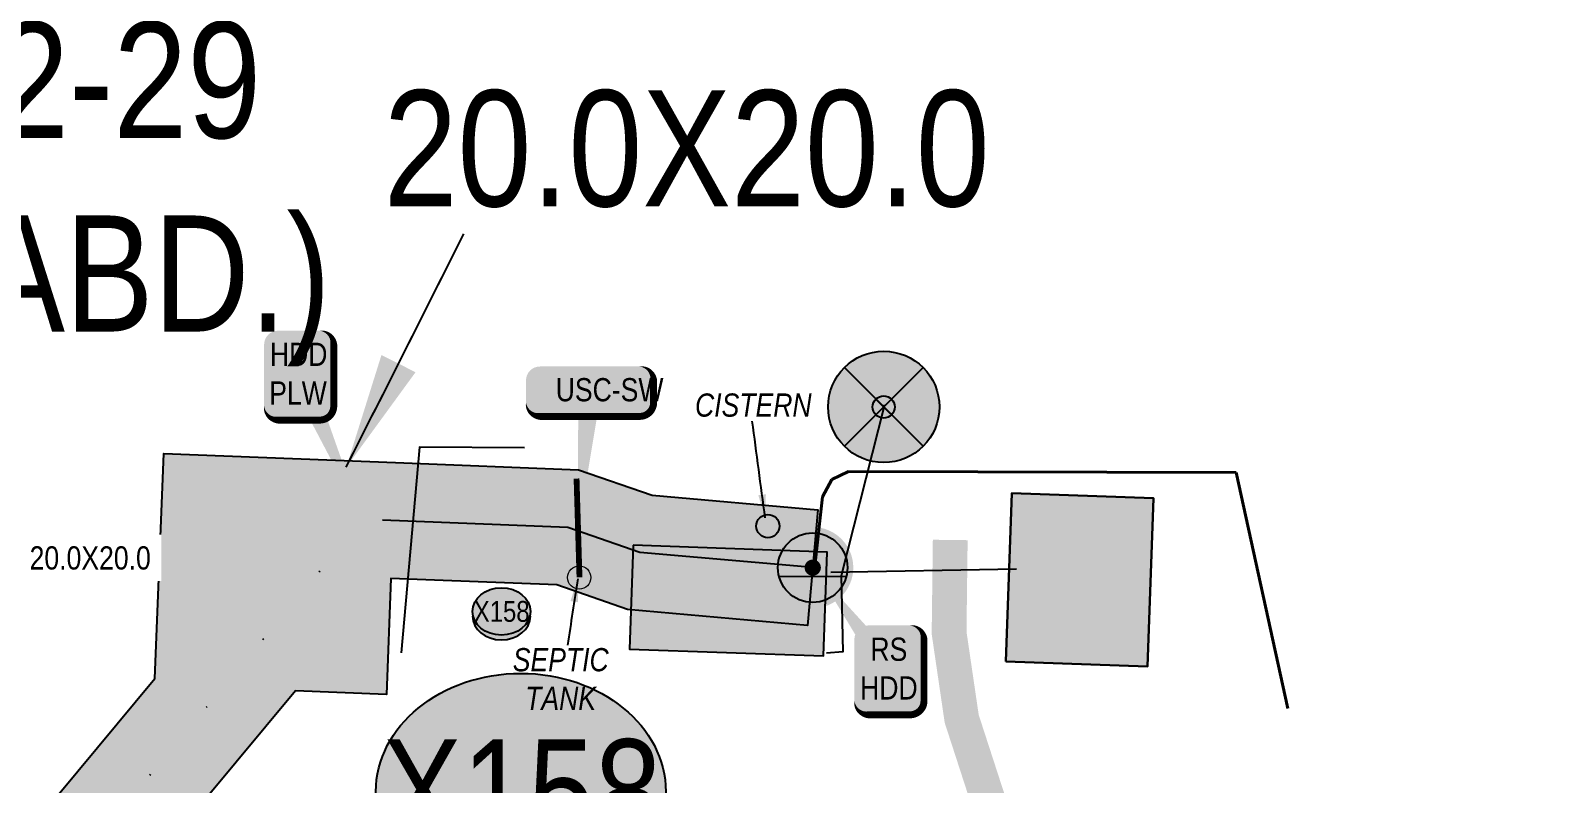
# Model space of a CAD drawing. Extents: x 88833 to 97610, y 5963373 to 5974710.
# Drawn here: x 96677.3 to 96809.1, y 5966949.3 to 5967014.1 of the extents above; entities that cross this region are included whole.
import ezdxf
from ezdxf.enums import TextEntityAlignment as Align

# ---------------------------------------------------------------- set-up
doc = ezdxf.new("R2010")
doc.units = 0
doc.header["$LTSCALE"] = 5
doc.linetypes.add('COOP2', pattern=[10, 5, -1, 0, -1, 0, -1, 0, -1, 0, -1])
doc.linetypes.add('DASHDOT', pattern=[25.4, 12.7, -6.35, 0, -6.35])
for name, color, linetype in [('AS-FENCE', 48, 'foc-FENCE'), ('AS-POWER', 104, 'foc-POWER'), ('AS-POWER-EXISTING-PP', 72, 'Continuous'), ('AS-POWER-EXISTING-PP-1000', 72, 'Continuous'), ('AS-RESIDENCE', 14, 'Continuous'), ('AS-ROADS', 254, 'Continuous'), ('AS-SYMBOL', 7, 'Continuous'), ('AS-SYMBOL-1000', 7, 'Continuous'), ('P-APEX RECON PAY ITEMS-1000', 240, 'Continuous'), ('P-APEX RECON-10m BUFFER', 51, 'COOP2'), ('P-APEX RECON-URBAN', 30, 'COOP2'), ('P-APEX RECON-WORK AREA', 104, 'Continuous'), ('P-CROSSINGS', 250, 'Continuous'), ('P-CROSSINGS-1000', 250, 'Continuous'), ('T-WATER-T', 170, 'Continuous'), ('T-WATER-T-1000', 170, 'Continuous')]:
    doc.layers.add(name, color=color, linetype=linetype)
for name, color, linetype, lineweight in [('AS-GENERAL', 48, 'Continuous', 18), ('AS-RECON EXISTING', 151, 'DASHDOT', 40), ('F-WS-T', 190, 'Continuous', 9), ('P-APEX RECON-TWS-T', 104, 'Continuous', 9), ('P-APEX RECON-TWS-T-1000', 104, 'Continuous', 9), ('T-TEXT-1000', 48, 'Continuous', 18)]:
    doc.layers.add(name, color=color, linetype=linetype, lineweight=lineweight)
doc.layers.add('AS-STRUCTURE', color=7, linetype='Continuous', lineweight=30, true_color=0x595959)
doc.layers.add('AS-STRUCTURE-H', color=7, linetype='Continuous', true_color=0xa8a8a8)
doc.layers.add('P-APEX RECON-TO BE DRILLED-H', color=7, linetype='Continuous', true_color=0xffafe1)
doc.styles.add('1.8', font='ARIALN.TTF', dxfattribs={"height": 2})
doc.styles.add('100L', font='ARIALN.TTF', dxfattribs={"height": 10})
doc.styles.add('175L', font='ARIALN.TTF', dxfattribs={"height": 2})
doc.styles.add('80', font='ARIALN.TTF', dxfattribs={"height": 10})
doc.styles.add('80CG', font='ARIALN.TTF', dxfattribs={"height": 10})
doc.styles.add('Crossing', font='ARIALN.TTF', dxfattribs={"height": 10})
doc.styles.add('foc-LtypeFont', font='ARIALN.TTF', dxfattribs={"height": 7.349999999999999})
doc.linetypes.add('foc-FENCE', pattern='A,10,-1,["X",foc-LtypeFont,S=0.2,R=0,X=-0.625,Y=-0.75],-1.239999999999999', length=12.24)
doc.linetypes.add('foc-POWER', pattern='A,6,-1,["P",foc-LtypeFont,S=0.2,R=0,X=-0.625,Y=-0.75],-1.239999999999999,4', length=12.24)
doc.dimstyles.new('Compass 1 000', dxfattribs={"dimtxt": 1.8, "dimasz": 2, "dimexe": 0.2, "dimexo": 0.0625, "dimgap": 0.5, "dimtad": 0, "dimtih": 1, "dimtoh": 1, "dimzin": 0, "dimdsep": 46, "dimtxsty": '1.8', "dimcen": 0.1, "dimse1": 1, "dimse2": 1, "dimclrd": 256, "dimclrt": 256, "dimaunit": 1, "dimadec": 4, "dimazin": 0, "dimtfac": 0.06, "dimtofl": 0, "dimtmove": 0, "dimatfit": 0, "dimfxl": 0.2, "dimtolj": 1, "dimtzin": 0, "dimlwd": -1, "dimarcsym": 0})
doc.dimstyles.new('Compass 5 000', dxfattribs={"dimscale": 5, "dimtxt": 9, "dimasz": 2, "dimexe": 0.2, "dimexo": 0.0625, "dimgap": 0.5, "dimtad": 0, "dimtih": 1, "dimtoh": 1, "dimzin": 0, "dimdsep": 46, "dimtxsty": '80CG', "dimcen": 0.1, "dimse1": 1, "dimse2": 1, "dimclrd": 256, "dimclrt": 256, "dimaunit": 1, "dimadec": 4, "dimazin": 0, "dimtfac": 0.06, "dimtofl": 0, "dimtmove": 0, "dimatfit": 1, "dimfxl": 0.2, "dimtolj": 1, "dimtzin": 0, "dimlwd": -1, "dimarcsym": 0})

# ---------------------------------------------------------------- blocks, each defined once
blk = doc.blocks.new('POWERPOLE')
h = blk.add_hatch(color=255)
edge = h.paths.add_edge_path()
edge.add_arc((0, 0), 0.9600000000000002, 0, 360)
at = {"linetype": 'Continuous'}
for p, q in [((0.678822509938982, -0.678822509938982), (-0.678822509938982, 0.678822509938982)), ((-0.678822509938982, -0.678822509938982), (0.678822509938982, 0.678822509938982))]:
    blk.add_line(p, q, dxfattribs=at)
blk.add_circle((0, 0), 0.9600000000000002, dxfattribs=at)
blk = doc.blocks.new('RISER')
h = blk.add_hatch(color=255)
h.dxf.hatch_style = 1
edge = h.paths.add_edge_path()
edge.add_arc((0, 0), 0.7000000000000001, 0, 360)
blk.add_hatch(color=13).paths.add_polyline_path([(0.5809894393423747, -0.1498374831999172), (-0.5809055220925075, -0.1501624933266612, 0.7745966773228882)])
at = {"color": 13}
blk.add_line((-0.5809055220925075, -0.1501624933266612), (0.5809894393423747, -0.1498374831996898), dxfattribs=at)
blk.add_circle((0, 0), 0.6000000000000001, dxfattribs=at)
blk = doc.blocks.new('*U1097')
at = {"true_color": 0xffffa8}
h = blk.add_hatch(color=51, dxfattribs=at)
edge = h.paths.add_edge_path()
edge.add_line((-21.49999999999998, -11.5), (21.49999999999997, -11.5))
edge.add_arc((21.49999999999998, -5.499999999999991), 6.000000000000009, 269.9999999999999, 359.9999999999999)
edge.add_line((27.49999999999999, -5.5), (27.49999999999999, 4))
edge.add_arc((21.49999999999998, 3.999999999999995), 6.000000000000007, 4.664813532813152e-14, 90.00000000000004)
edge.add_line((21.49999999999998, 10), (-21.49999999999997, 10))
edge.add_arc((-21.49999999999998, 3.999999999999992), 6.000000000000009, 89.9999999999999, 179.9999999999999)
edge.add_line((-27.49999999999999, 4), (-27.49999999999999, -5.5))
edge.add_arc((-21.49999999999998, -5.499999999999995), 6.000000000000007, 180, 270)
at = {"color": 240, "flags": 128}
blk.add_lwpolyline([(-21.49999999999998, -11.5, 3, 3, 0), (21.49999999999997, -11.5, 3, 3, 0.4142135623730951), (27.49999999999999, -5.5, 3, 3, 0), (27.49999999999999, 4, 3, 0, 0.4142135623730951), (21.49999999999998, 10, 0, 0, 0), (-21.49999999999997, 10, 0, 0, 0.4142135623730951), (-27.49999999999999, 4, 0, 0, 0), (-27.49999999999999, -5.5, 0, 3, 0.4142135623730951)], format="xyseb", close=True, dxfattribs=at)
for points in [[(-10.60671054414566, 7.537706494078511, 0, 9.999999999999988, 0), (0, 0, 4.999999999999994, 4.999999999999994, 0)], [(-5.108441984065626, -61.02111381662584, 0, 9.999999999999993, 0), (0, 0, 4.999999999999996, 4.999999999999996, 0)]]:
    blk.add_lwpolyline(points, format="xyseb", dxfattribs=at)
at = {"color": 4, "style": '80'}
blk.add_attdef('OTHER_001', (-14.69645293315144, -5.003410641200546), '', height=10, dxfattribs=at)
blk = doc.blocks.new('*U1098')
at = {"true_color": 0xffffa8}
h = blk.add_hatch(color=51, dxfattribs=at)
edge = h.paths.add_edge_path()
edge.add_line((-8.99999999999998, -20), (8.99999999999997, -20))
edge.add_arc((8.999999999999979, -13.99999999999999), 6.000000000000009, 269.9999999999999, 359.9999999999999)
edge.add_line((14.99999999999999, -14), (14.99999999999999, 12.5))
edge.add_arc((8.999999999999986, 12.49999999999999), 6.000000000000005, 5.088887490341622e-14, 90.00000000000006)
edge.add_line((8.99999999999998, 18.5), (-8.99999999999997, 18.5))
edge.add_arc((-8.999999999999979, 12.49999999999999), 6.000000000000009, 89.99999999999993, 179.9999999999999)
edge.add_line((-14.99999999999999, 12.5), (-14.99999999999999, -14))
edge.add_arc((-8.999999999999986, -13.99999999999999), 6.000000000000005, 180, 270.0000000000001)
at = {"color": 240, "flags": 128}
for points in [[(-30.49213177677542, 40.824408407066, 0, 9.999999999999991, 0), (0, 0, 4.999999999999996, 4.999999999999996, 0)], [(-10.60671054414566, 7.537706494078511, 0, 9.999999999999988, 0), (0, 0, 4.999999999999994, 4.999999999999994, 0)]]:
    blk.add_lwpolyline(points, format="xyseb", dxfattribs=at)
blk.add_lwpolyline([(-8.99999999999998, -20, 3, 3, 0), (8.99999999999997, -20, 3, 3, 0.4142135623730951), (14.99999999999999, -14, 3, 3, 0), (14.99999999999999, 12.5, 3, 0, 0.4142135623730951), (8.99999999999998, 18.5, 0, 0, 0), (-8.99999999999997, 18.5, 0, 0, 0.4142135623730951), (-14.99999999999999, 12.5, 0, 0, 0), (-14.99999999999999, -14, 0, 3, 0.4142135623730951)], format="xyseb", close=True, dxfattribs=at)
at = {"color": 4, "style": '80'}
blk.add_attdef('OTHER_001', (-14.69645293315144, -5.003410641200546), '', height=10, dxfattribs=at)
blk = doc.blocks.new('*U1107')
at = {"true_color": 0xffffa8}
h = blk.add_hatch(color=51, dxfattribs=at)
edge = h.paths.add_edge_path()
edge.add_line((-8.999999999999979, -20), (8.999999999999972, -20))
edge.add_arc((8.99999999999998, -13.99999999999999), 6.000000000000009, 269.9999999999999, 359.9999999999999)
edge.add_line((14.99999999999999, -14), (14.99999999999999, 12.5))
edge.add_arc((8.999999999999984, 12.49999999999999), 6.000000000000005, 5.088887490341622e-14, 90.00000000000006)
edge.add_line((8.999999999999979, 18.5), (-8.999999999999972, 18.5))
edge.add_arc((-8.99999999999998, 12.49999999999999), 6.000000000000009, 89.99999999999993, 179.9999999999999)
edge.add_line((-14.99999999999999, 12.5), (-14.99999999999999, -14))
edge.add_arc((-8.999999999999984, -13.99999999999999), 6.000000000000005, 180, 270.0000000000001)
at = {"color": 240, "flags": 128}
blk.add_lwpolyline([(-8.999999999999979, -20, 3, 3, 0), (8.999999999999972, -20, 3, 3, 0.4142135623730951), (14.99999999999999, -14, 3, 3, 0), (14.99999999999999, 12.5, 3, 0, 0.4142135623730951), (8.999999999999979, 18.5, 0, 0, 0), (-8.999999999999972, 18.5, 0, 0, 0.4142135623730951), (-14.99999999999999, 12.5, 0, 0, 0), (-14.99999999999999, -14, 0, 3, 0.4142135623730951)], format="xyseb", close=True, dxfattribs=at)
for points in [[(-10.60671054414566, 7.537706494078511, 0, 9.999999999999988, 0), (0, 0, 4.999999999999994, 4.999999999999994, 0)], [(27.45687481488451, -62.92509742437382, 0, 9.999999999999991, 0), (0, 0, 4.999999999999996, 4.999999999999996, 0)]]:
    blk.add_lwpolyline(points, format="xyseb", dxfattribs=at)
at = {"color": 4, "style": '80'}
blk.add_attdef('OTHER_001', (-14.69645293315144, -5.003410641200546), '', height=10, dxfattribs=at)
blk = doc.blocks.new('xing2')
h = blk.add_hatch(color=50)
h.dxf.hatch_style = 1
edge = h.paths.add_edge_path()
edge.add_ellipse((0, 0), major_axis=(-12.5, 0), ratio=0.8162973455633619, start_angle=0, end_angle=360)
h = blk.add_hatch(color=250)
h.dxf.hatch_style = 1
edge = h.paths.add_edge_path()
edge.add_ellipse((0, -2.047489049626165), major_axis=(-12.5, 0), ratio=0.8162973455633619, start_angle=0, end_angle=180)
edge.add_line((12.5, -2.047489049626165), (12.5, 0))
edge.add_ellipse((0, 0), major_axis=(-12.5, 0), ratio=0.8162973455633619, start_angle=0, end_angle=180, ccw=False)
edge.add_line((-12.5, 0), (-12.5, -2.047489049626165))
at = {"color": 250}
blk.add_ellipse((0, 0), major_axis=(-12.5, 0), ratio=0.8162973455633619, dxfattribs=at)
blk.add_ellipse((0, -2.047489049626165), major_axis=(-12.5, 0), ratio=0.8162973455633619, start_param=0, end_param=3.141592653589793, dxfattribs=at)
at = {"color": 250, "style": 'Crossing'}
blk.add_attdef('CROSSING', text='', height=9, dxfattribs=at).set_placement((0.08916442567715421, 0.0199513138486509), align=Align.MIDDLE_CENTER)
at = {"color": 250, "style": 'Crossing', "flags": 1}
for tag, p in [('OWNER', (0.08916442567715421, -12.49201765665748)), ('DESCRIPTION', (0.08916442567715421, -25.770021277247)), ('LOCATION', (0.08916442567715421, -39.30337514164421)), ('DWG_REF', (0.08916442567715421, -52.83672900604233))]:
    blk.add_attdef(tag, text='', height=9, dxfattribs=at).set_placement(p, align=Align.MIDDLE_CENTER)

msp = doc.modelspace()

# ---------------------------------------------------------------- hatches: boundary and pattern name
at = {"layer": 'AS-STRUCTURE-H'}
h = msp.add_hatch(color=256, dxfattribs=at)
h.dxf.hatch_style = 1
h.paths.add_polyline_path([(96761.32257771924, 5966959.787116298), (96761.8359079815, 5966974.271976363), (96774.06221181164, 5966973.838687278), (96773.54888154921, 5966959.353827214)])
h = msp.add_hatch(color=256, dxfattribs=at)
h.dxf.hatch_style = 1
h.paths.add_polyline_path([(96729.21393740884, 5966969.798997342), (96728.89651900074, 5966960.842266053), (96745.60455381898, 5966960.250148499), (96745.92197222724, 5966969.206879778)])
at = {"layer": 'P-APEX RECON-10m BUFFER', "transparency": 33554687}
h = msp.add_hatch(color=256, dxfattribs=at)
h.dxf.hatch_style = 1
h.paths.add_polyline_path([(96665.90732410061, 5966775.817451451), (96664.56671905403, 5966822.258232864), (96656.44390923769, 5966913.269711094), (96655.09025543126, 5966913.418769021), (96654.80645038675, 5966926.758070668), (96656.85376775009, 5966924.922351217), (96656.84722922581, 5966930.425171454), (96664.8224840933, 5966930.434647757), (96688.01024975286, 5966958.30154162), (96688.76770478443, 5966977.689397856), (96708.73656100339, 5966976.90924402), (96724.51323404402, 5966976.292872606), (96730.84820461471, 5966974.093677545), (96745.12782603424, 5966972.83801147), (96744.25256168724, 5966962.884375099), (96728.74027627986, 5966964.248434409), (96722.63923952643, 5966966.366418974), (96708.34648408012, 5966966.9248159), (96707.95640715689, 5966956.940387801), (96700.13082386878, 5966957.246121822), (96676.83273381877, 5966929.246640882), (96676.84357645246, 5966920.121483115), (96676.88330192436, 5966920.121046137), (96686.7496609834, 5966920.012516594), (96723.12550414065, 5966914.831116704), (96784.3050115481, 5966895.891934841), (96784.73930304483, 5966892.846737055), (96786.0128260389, 5966881.910513354), (96786.48079374319, 5966881.619659781), (96786.77126084136, 5966881.51969432), (96786.93802057146, 5966881.50470346), (96791.39553216487, 5966882.274672674), (96794.52347556473, 5966883.192344214), (96797.68623234797, 5966885.011956209), (96800.80936809212, 5966885.719655302), (96802.35756098462, 5966886.34043481), (96802.1786619615, 5966886.497651706), (96801.30252951765, 5966887.239374776), (96800.298236765, 5966888.049967705), (96799.32598430694, 5966888.899293059), (96798.30594871035, 5966889.860441188), (96797.40217301952, 5966890.703504412), (96796.4759252396, 5966891.521632372), (96795.6705596018, 5966892.346616684), (96794.84683287084, 5966893.035460794), (96793.9437834465, 5966893.763762143), (96792.91674515522, 5966894.571071954), (96790.9321368219, 5966896.163874864), (96789.85271329248, 5966896.993464225), (96788.98774951405, 5966897.706139962), (96787.84598859047, 5966898.420349301), (96786.75685220835, 5966899.413270012), (96785.80493430703, 5966900.26584262), (96784.76629638362, 5966901.242001988), (96783.9699648333, 5966902.145526089), (96783.13821219729, 5966903.048727045), (96782.34152179147, 5966903.846720953), (96781.51284329429, 5966904.692023142), (96780.66250477901, 5966905.529298012), (96778.73777922547, 5966907.40027953), (96777.94056927094, 5966908.380985989), (96777.19983643405, 5966909.105884012), (96776.3412299195, 5966909.993738957), (96775.3113661263, 5966911.015090026), (96774.45497175159, 5966912.033461557), (96773.66167006282, 5966912.921701139), (96772.82676966353, 5966913.948594246), (96771.9570720241, 5966914.910187277), (96770.28166709567, 5966917.064928181), (96769.54780033245, 5966918.192490427), (96768.9261233819, 5966919.101265646), (96768.22818331959, 5966920.002152437), (96767.50634181548, 5966921.044951235), (96766.84499707694, 5966922.034505884), (96766.14393482007, 5966923.23762314), (96765.5504552211, 5966924.424366234), (96764.91341405123, 5966925.615397318), (96764.50577491558, 5966926.827787841), (96764.1110166342, 5966927.860218108), (96763.33266158929, 5966930.067109123), (96762.92373069044, 5966931.019969339), (96762.43583400076, 5966932.162062902), (96762.05819128292, 5966933.306872485), (96761.69215225134, 5966934.433046549), (96766.44349963093, 5966935.97737141), (96766.80615982755, 5966934.861592829), (96767.11374721231, 5966933.929153335), (96767.51645569233, 5966932.986472696), (96767.98910744116, 5966931.88513492), (96768.80086911618, 5966929.583525199), (96769.20876244431, 5966928.516742202), (96769.51583337419, 5966927.60345922), (96769.98822253573, 5966926.720266419), (96770.54094705962, 5966925.615018646), (96771.08420909743, 5966924.682707811), (96771.63743067248, 5966923.854935319), (96772.25974633629, 5966922.955915214), (96772.96613732883, 5966922.044120123), (96773.70373391987, 5966920.965892119), (96774.3545039037, 5966919.966005352), (96775.78706559434, 5966918.123585518), (96776.62029537025, 5966917.202313678), (96777.4650672435, 5966916.163279073), (96778.23077884773, 5966915.305931393), (96778.98972956608, 5966914.403433865), (96779.89632357213, 5966913.504333661), (96780.74337416244, 5966912.628428281), (96781.6380384162, 5966911.75288947), (96782.42994504649, 5966910.778707018), (96784.1563517163, 5966909.100506734), (96785.04956819791, 5966908.221012617), (96785.89321331319, 5966907.360443584), (96786.74502828812, 5966906.507234911), (96787.68197616104, 5966905.489802353), (96788.35901132644, 5966904.721632876), (96789.1827752631, 5966903.947421898), (96790.106446094, 5966903.120148405), (96790.87824096854, 5966902.416534853), (96791.91335521553, 5966901.769036551), (96792.96429462955, 5966900.903128578), (96794.01824946346, 5966900.093113156), (96796.02412092616, 5966898.483244926), (96797.0558247219, 5966897.672267768), (96798.01775011346, 5966896.896483473), (96799.06918901161, 5966896.017214335), (96799.92182365282, 5966895.143809561), (96800.76043797188, 5966894.4030857), (96801.72301314468, 5966893.505172936), (96802.68369906723, 5966892.599948175), (96803.51180644115, 5966891.87654287), (96804.48594918275, 5966891.090284863), (96805.44198254208, 5966890.280918653), (96807.23131253786, 5966888.70845107), (96808.21982286574, 5966887.9502102), (96809.24122986218, 5966886.977800839), (96810.07247586206, 5966886.228769352), (96810.8344999595, 5966885.699003397), (96812.16581300121, 5966884.94970435), (96813.36409263907, 5966883.950939967), (96814.23538777488, 5966883.149387542), (96815.13259527014, 5966882.496389819), (96816.28510480626, 5966881.637434883), (96817.28457019838, 5966880.750009668), (96818.37625715527, 5966879.947889904), (96820.44726581522, 5966877.95134015), (96821.37979793154, 5966876.98881177), (96822.20291382652, 5966876.131243151), (96823.21534855363, 5966875.156667365), (96824.09891206399, 5966874.044720184), (96824.97628716855, 5966872.956022186), (96825.79720324627, 5966871.830343019), (96826.58344125365, 5966870.689879762), (96827.32881931696, 5966869.512337419), (96827.89858450554, 5966868.358799675), (96828.5641846453, 5966867.190215985), (96829.68584775669, 5966864.630426933), (96830.23527301675, 5966863.410762011), (96830.72263776572, 5966862.076166413), (96831.12651673985, 5966860.808271744), (96831.50666902584, 5966859.599087252), (96831.85697893397, 5966858.383890461), (96832.25410643843, 5966857.268850121), (96832.94561911438, 5966855.54402801), (96845.15890542096, 5966779.546417465), (96840.11563978206, 5966779.441502533), (96828.10122474257, 5966854.201629519), (96827.58048838582, 5966855.5004887), (96827.09899890823, 5966856.852397544), (96826.72269805524, 5966858.157754824), (96826.36331114812, 5966859.300889012), (96825.99395582585, 5966860.460403802), (96825.60504954956, 5966861.525381535), (96825.12014531129, 5966862.601816737), (96824.0933245589, 5966864.945162518), (96823.48443693119, 5966866.014176943), (96822.96628765896, 5966867.063213904), (96822.41450738098, 5966867.934912005), (96821.72152947192, 5966868.940098531), (96821.01064778714, 5966869.914893303), (96820.19810003936, 5966870.923149741), (96819.51084667521, 5966871.788044492), (96818.66694891549, 5966872.600385575), (96817.78349213478, 5966873.520820724), (96816.91840707767, 5966874.413732523), (96815.14908973963, 5966876.119437663), (96814.14021446134, 5966876.860711323), (96813.12800417257, 5966877.759452733), (96812.16976577727, 5966878.473619142), (96811.06376791897, 5966879.278576846), (96810.0714999388, 5966880.191418858), (96809.31764739855, 5966880.819753884), (96808.1773945518, 5966881.461519077), (96806.96204675641, 5966882.306439714), (96806.57990448181, 5966882.650786137), (96802.30044233825, 5966880.934848563), (96799.5248520673, 5966880.30590289), (96796.49997116643, 5966878.565614291), (96792.52764899834, 5966877.40022011), (96787.14302514354, 5966876.470105974), (96785.71939678969, 5966876.598082998), (96784.32213109803, 5966877.078957842), (96782.9446168639, 5966877.935117191), (96781.29693123089, 5966879.215036782), (96779.8015883324, 5966892.056111914), (96722.02762499184, 5966909.94104831), (96686.36830074716, 5966915.020386758), (96676.84951322971, 5966915.125093027), (96676.85505060336, 5966910.464840766), (96666.72708167057, 5966910.452806579), (96674.5459288815, 5966822.847056988), (96675.89753219162, 5966776.025277492)])
at = {"layer": 'P-APEX RECON-TO BE DRILLED-H', "transparency": 33554687}
h = msp.add_hatch(color=256, dxfattribs=at)
h.dxf.hatch_style = 1
h.paths.add_polyline_path([(96705.9069344382, 5966971.992533995), (96705.7129658143, 5966967.027703575), (96722.63923952643, 5966966.366418942), (96728.74027627986, 5966964.248434388), (96744.25256168724, 5966962.884375067), (96745.12782603424, 5966972.838011438), (96730.84820461471, 5966974.093677524), (96724.51323404402, 5966976.292872575), (96706.10304273762, 5966977.012131684)])

# ---------------------------------------------------------------- linework, layer by layer
at = {"layer": 'AS-FENCE', "flags": 128}
msp.add_lwpolyline([(96719.84298041777, 5966978.173177451), (96710.814164739, 5966978.244376206), (96709.23915416459, 5966960.514274304)], dxfattribs=at)
at = {"layer": 'AS-GENERAL', "const_width": 0.4996022535, "flags": 128}
msp.add_lwpolyline([(96724.592148032, 5966967.027610376), (96724.33843028313, 5966975.539026898)], dxfattribs=at)
at = {"layer": 'AS-GENERAL'}
msp.add_circle((96724.57000000017, 5966967.01), 0.9992045070000001, dxfattribs=at)
at = {"layer": 'AS-POWER', "flags": 128}
for points in [[(96750.87670608018, 5966981.904538387), (96747.14874509713, 5966967.159736499), (96747.28725949943, 5966960.5981686), (96745.87365524664, 5966960.484442972)], [(96746.26083519426, 5966967.481185723), (96762.26222831731, 5966967.764969659)]]:
    msp.add_lwpolyline(points, dxfattribs=at)
at = {"layer": 'AS-RECON EXISTING', "flags": 128}
msp.add_lwpolyline([(96744.88549318256, 5966968.000381561), (96745.53541085795, 5966973.964441529), (96746.326067503, 5966975.465926196), (96747.7775338886, 5966976.143257431), (96781.17893860726, 5966976.052222613), (96786.82640829006, 5966950.335817884), (96788.04936427188, 5966939.161774474), (96790.7534939185, 5966919.14730456), (96795.26600501721, 5966901.16382625)], dxfattribs=at)
at = {"layer": 'AS-RESIDENCE'}
msp.add_lwpolyline([(96729.21393740884, 5966969.798997342), (96728.89651900074, 5966960.842266053), (96745.60455381898, 5966960.250148499), (96745.92197222724, 5966969.206879778)], close=True, dxfattribs=at)
at = {"layer": 'AS-ROADS', "const_width": 2.997613521000005, "flags": 128}
msp.add_lwpolyline([(96764.06782594122, 5966935.205208985), (96760.38579634312, 5966946.042934681), (96757.52892521802, 5966954.833976927), (96756.44153002507, 5966962.243523003), (96756.54038413335, 5966970.245832764)], dxfattribs=at)
at = {"layer": 'AS-STRUCTURE'}
msp.add_lwpolyline([(96761.32257771924, 5966959.787116298), (96761.8359079815, 5966974.271976363), (96774.06221181164, 5966973.838687278), (96773.54888154921, 5966959.353827214)], close=True, dxfattribs=at)
at = {"layer": 'P-APEX RECON-URBAN', "ltscale": 1.5, "flags": 128}
msp.add_lwpolyline([(96744.69019386073, 5966967.861193284), (96729.79424044729, 5966969.171055977), (96723.5762367854, 5966971.32964579), (96705.92404206842, 5966972.019291078), (96661.02540257247, 5966918.060421549)], dxfattribs=at)
at = {"layer": 'P-APEX RECON-WORK AREA', "flags": 128}
msp.add_lwpolyline([(96664.8224840933, 5966930.434647757), (96688.01024975286, 5966958.30154162), (96688.76770478443, 5966977.689397856), (96708.73656100339, 5966976.90924402), (96724.51323404402, 5966976.292872606), (96730.84820461471, 5966974.093677545), (96745.12782603424, 5966972.83801147), (96744.25256168724, 5966962.884375099), (96728.74027627986, 5966964.248434409), (96722.63923952643, 5966966.366418974), (96708.34648408012, 5966966.9248159), (96707.95640715689, 5966956.940387801), (96700.13082386878, 5966957.246121822), (96676.83273381877, 5966929.246640882)], dxfattribs=at)
at = {"layer": 'T-WATER-T'}
msp.add_circle((96740.83000000016, 5966971.44), 0.9992045070000001, dxfattribs=at)

# ---------------------------------------------------------------- block references
at = {"layer": 'AS-POWER-EXISTING-PP', "xscale": 4.996022535000005, "yscale": 4.996022535000005, "zscale": 4.996022535000005}
msp.add_blockref('POWERPOLE', (96750.81, 5966981.71), dxfattribs=at)
at = {"layer": 'AS-POWER-EXISTING-PP-1000', "xscale": 0.9992045070000001, "yscale": 0.9992045070000001, "zscale": 0.9992045070000001}
msp.add_blockref('POWERPOLE', (96750.81, 5966981.71), dxfattribs=at)
at = {"layer": 'AS-SYMBOL', "xscale": 4.996022535000005, "yscale": 4.996022535000005, "zscale": 4.996022535000005}
msp.add_blockref('RISER', (96744.69019386072, 5966967.861193284), dxfattribs=at)
at = {"layer": 'AS-SYMBOL-1000', "xscale": 0.9992045070000001, "yscale": 0.9992045070000001, "zscale": 0.9992045070000001}
msp.add_blockref('RISER', (96744.69019386073, 5966967.861193284), dxfattribs=at)
at = {"layer": 'P-APEX RECON PAY ITEMS-1000'}
ref = msp.add_blockref('*U1107', (96700.41555947518, 5966984.577553512), dxfattribs=dict(at, xscale=0.2, yscale=0.2, zscale=0.2))
ref.add_attrib('OTHER_001', 'HDD', (96697.91010244926, 5966985.244220179), dxfattribs={"layer": '0', "color": 4, "height": 2, "style": '80'})
ref.add_attrib('OTHER_002', 'PLW', (96697.85553219003, 5966981.910886846), dxfattribs={"layer": '0', "color": 4, "height": 2, "style": '80'})
at = {"layer": 'P-APEX RECON PAY ITEMS-1000', "xscale": 0.2, "yscale": 0.2, "zscale": 0.2}
msp.add_blockref('*U1097', (96725.48168839695, 5966983.194222761), dxfattribs=at).add_auto_attribs({'OTHER_001': 'USC-SW'})
at = {"layer": 'P-APEX RECON PAY ITEMS-1000'}
ref = msp.add_blockref('*U1098', (96751.27966681699, 5966959.182767405), dxfattribs=dict(at, xscale=0.2, yscale=0.2, zscale=0.2))
ref.add_attrib('OTHER_001', 'RS', (96749.66029437496, 5966959.831698738), dxfattribs={"layer": '0', "color": 4, "height": 2, "style": '80'})
ref.add_attrib('OTHER_002', 'HDD', (96748.77420979107, 5966956.498365404), dxfattribs={"layer": '0', "color": 4, "height": 2, "style": '80'})
at = {"layer": 'P-CROSSINGS', "xscale": 0.9992045070000001, "yscale": 0.9992045070000001, "zscale": 0.9992045070000001}
msp.add_blockref('xing2', (96719.53652120708, 5966948.555934832), dxfattribs=at).add_auto_attribs({'CROSSING': 'X158'})
at = {"layer": 'P-CROSSINGS-1000', "xscale": 0.1998409014, "yscale": 0.1998409014, "zscale": 0.1998409014}
msp.add_blockref('xing2', (96717.86917432697, 5966964.087813564), dxfattribs=at).add_auto_attribs({'CROSSING': 'X158'})

# ---------------------------------------------------------------- texts
at = {"layer": 'P-APEX RECON-TWS-T', "insert": (96707.71197151212, 5967008.993855051), "char_height": 9.999999999999996, "attachment_point": 1, "style": '175L', "bg_fill": 2}
msp.add_mtext_dynamic_manual_height_columns('20.0X20.0', width=49.8612551159618, gutter_width=100, heights=[0], dxfattribs=at)
at = {"layer": 'T-TEXT-1000', "insert": (96718.74976756994, 5966960.929559869), "char_height": 1.998409014, "attachment_point": 1, "style": '1.8'}
msp.add_mtext_dynamic_manual_height_columns('\\pi0.094407;{\\fArial Narrow|b0|i1|c0|p34;SEPTIC\\P\\pi1.1618;TANK}', width=8.31331514324693, gutter_width=10, heights=[0], dxfattribs=at)
at = {"layer": 'T-WATER-T-1000', "insert": (96735.34665494075, 5966982.8699105), "char_height": 1.998409014, "attachment_point": 1, "style": '1.8'}
msp.add_mtext_dynamic_manual_height_columns('\\pi-0.79847;{\\fArial Narrow|b0|i1|c0|p34;CISTERN}', width=8.31331514324693, gutter_width=10, heights=[0], dxfattribs=at)

# ---------------------------------------------------------------- leaders
at = {"layer": 'T-TEXT-1000', "path_type": 1}
msp.add_leader([(96724.44427119732, 5966966.907561922), (96723.55548991387, 5966961.168679951)], dimstyle='Compass 1 000', override={"dimgap": 0.5, "dimtad": 0}, dxfattribs=at)
at = {"layer": 'T-WATER-T-1000', "path_type": 1}
msp.add_leader([(96740.5900863084, 5966972.15897992), (96739.48446760548, 5966980.494222438)], dimstyle='Compass 1 000', override={"dimgap": 0.5, "dimtad": 0}, dxfattribs=at)

# ---------------------------------------------------------------- next in the draw order: texts
at = {"layer": 'F-WS-T', "insert": (96666.71701959352, 5967014.876258337), "char_height": 9.999999999999996, "attachment_point": 1, "style": '100L'}
msp.add_mtext_dynamic_manual_height_columns('\\pi7.526;2-29\\P\\pi2.0826;(ABD.)', width=37.1393315143247, gutter_width=55, heights=[0], dxfattribs=at)
at = {"layer": 'P-APEX RECON-TWS-T-1000', "insert": (96677.20570634189, 5966969.699303799), "char_height": 1.999999999999999, "attachment_point": 1, "style": '175L', "bg_fill": 2}
msp.add_mtext_dynamic_manual_height_columns('20.0X20.0', width=10.36248612282679, gutter_width=100, heights=[0], dxfattribs=at)

# ---------------------------------------------------------------- next in the draw order: leaders
at = {"layer": 'P-APEX RECON-TWS-T', "path_type": 1}
msp.add_leader([(96704.49441884723, 5966976.510890452), (96714.6291006371, 5966996.616584066)], dimstyle='Compass 5 000', override={"dimgap": 0.5, "dimtad": 0}, dxfattribs=at)

doc.saveas('drawing.dxf')
